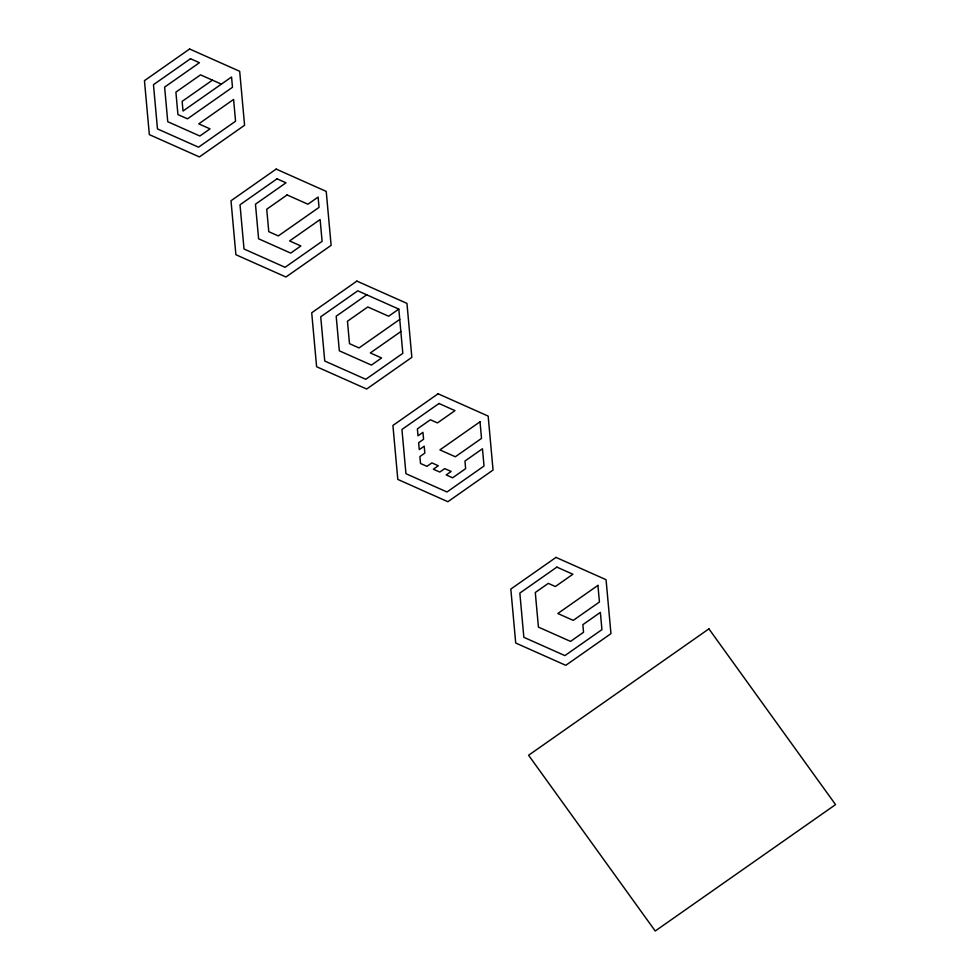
<?xml version="1.0" encoding="UTF-8"?>
<svg xmlns="http://www.w3.org/2000/svg" width="980" height="980" viewBox="0 0 980 980"><rect width="100%" height="100%" fill="white"/><g stroke="black" fill="none" stroke-linecap="round" stroke-linejoin="round"><path stroke-width="1.47" d="M212.427 80.152L182.133 101.381L183.015 111.022L231.55 77.004L232.481 87.294L187.486 118.837L177.931 114.587L175.898 92.132L200.545 74.86L221.37 84.133M366.716 294.809L336.189 316.209L339.325 350.803L371.42 365.099L381.6 357.97L370.318 352.947L400.845 331.559M398.811 309.104L357.774 290.827L320.73 316.785L324.748 361.02L365.785 379.309L402.817 353.339L398.811 309.104L388.644 316.234L367.806 306.961L347.459 321.232L349.493 343.674L359.048 347.925L399.742 319.407M189.618 49L144.452 80.666L149.34 134.628L199.406 156.923L244.584 125.256L239.684 71.295L189.618 49M190.5 58.727L153.468 84.684L157.474 128.919L198.524 147.196L235.555 121.238L233.583 99.446L198.756 123.86L210.039 128.882L199.859 136.012L167.752 121.716L164.615 87.11L199.442 62.708L190.5 58.727M276.164 169.087L230.998 200.753L235.886 254.714L285.952 277.009L331.118 245.355L326.23 191.394L276.164 169.087M277.046 178.813L240.014 204.771L244.02 249.006L285.07 267.295L322.102 241.337L320.129 219.545L289.602 240.945L300.872 245.956L290.705 253.097L258.598 238.789L255.462 204.195L285.989 182.794L277.046 178.813M287.091 194.946L266.732 209.218L268.777 231.66L278.32 235.923L319.027 207.393L318.096 197.09L307.916 204.22L287.091 194.946M356.892 281.101L311.714 312.767L316.601 366.728L366.667 389.023L411.845 357.357L406.957 303.396L356.892 281.101M438.097 393.788L392.919 425.455L397.807 479.416L447.872 501.711L493.05 470.045L488.163 416.084L438.097 393.788M438.979 403.503L401.935 429.473L405.953 473.708L446.99 491.985L484.022 466.027L482.466 448.767L464.949 461.053L465.635 468.673L452.625 477.787L446.206 474.933L451.143 471.466L444.724 468.599L439.787 472.066L433.368 469.212L438.305 465.745L431.886 462.891L426.949 466.345L420.518 463.491L419.893 456.57L424.842 453.103L424.218 446.182L419.269 449.649L418.644 442.727L423.58 439.261L422.956 432.339L418.019 435.806L417.382 428.885L430.404 419.771L437.472 422.919L454.977 410.632L438.979 403.503M480.016 421.792L439.91 449.906L455.32 456.766L481.523 438.403L480.016 421.792M556.003 557.399L510.825 589.066L515.713 643.015L565.779 665.322L610.957 633.656L606.057 579.695L556.003 557.399M556.873 567.114L519.841 593.072L523.847 637.319L564.897 655.596L601.928 629.638L600.373 612.378L582.855 624.664L583.541 632.272L570.532 641.398L538.424 627.102L535.288 592.496L548.298 583.382L555.366 586.53L572.884 574.243L556.873 567.114M597.923 585.403L557.816 613.505L573.226 620.377L599.429 602.014L597.923 585.403M708.908 628.866L528.588 755.261L655.228 931L835.548 804.605L708.908 628.866"/></g></svg>
